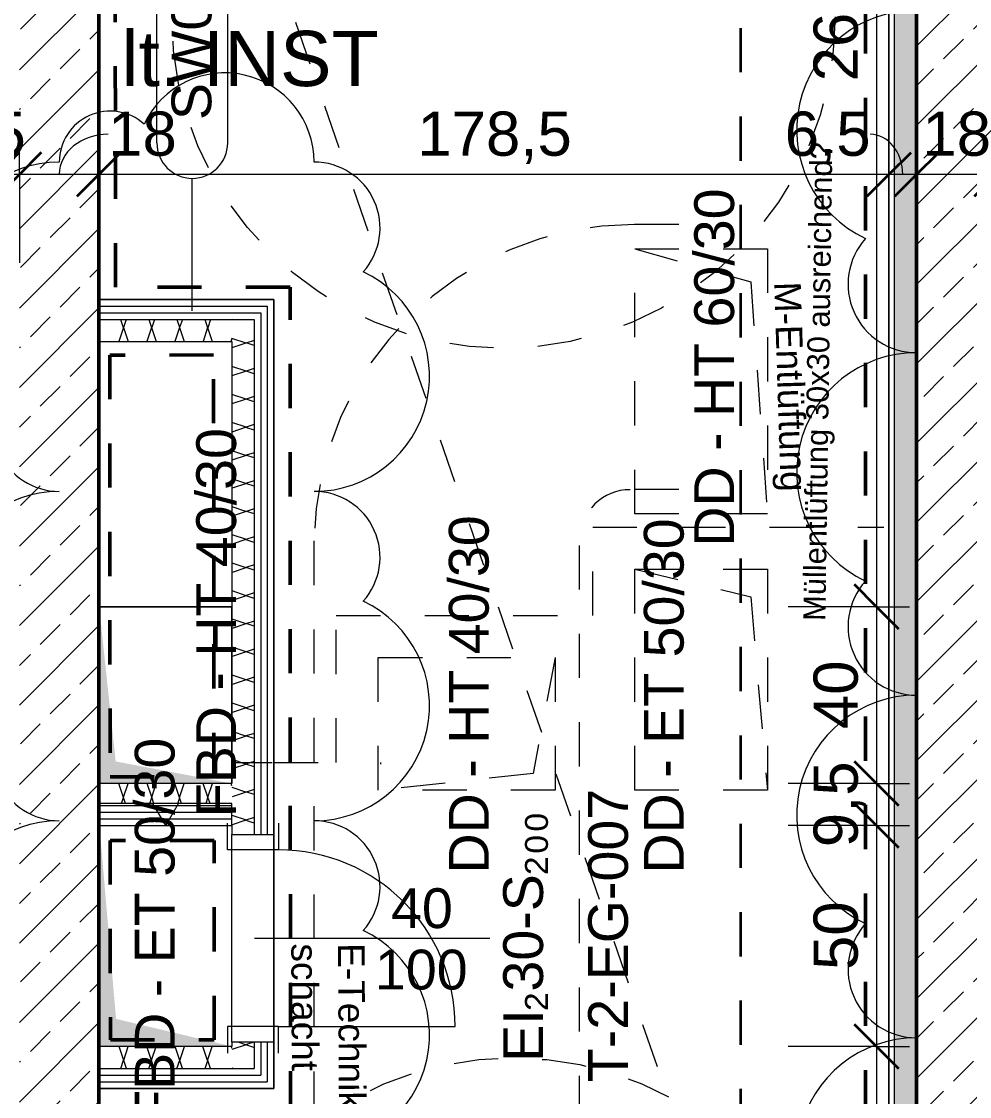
# Model space of a CAD drawing. Header units: metres. Extents: x -67.4 to -19.1, y 43.9 to 93.
# Drawn here: x -48.603 to -46.459, y 56.653 to 59.085 of the extents above; entities that cross this region are included whole.
import ezdxf

# ---------------------------------------------------------------- set-up
doc = ezdxf.new("R2010")
doc.units = ezdxf.units.M
for name, pattern in [('Strich Punkt Mittel', [0.015875, 0.00635, -0.004763, 0, -0.004763]), ('Verdeckt', [0.003, 0.002, -0.001]), ('Verdeckt Oben', [0.00225, 0.0015, -0.00075])]:
    doc.linetypes.add(name, pattern=pattern)
for name, color, linetype, lineweight in [('A-DETL-GENF_', 92, 'Continuous', 13), ('A-DETL-HDLN', 90, 'Verdeckt', 5), ('A-DETL-MBND', 5, 'Continuous', 5), ('A_2D', 7, 'Continuous', 13), ('A_Bemassung-50_', 4, 'Continuous', 9), ('A_Bemassung_', 4, 'Continuous', 9), ('A_Beschriftung_', 7, 'Continuous', 9), ('A_Brandabschnitte', 30, 'Verdeckt', 50), ('A_Decken', 8, 'Continuous', 13), ('A_Durchbruch_', 7, 'Continuous', 5), ('A_Durchbruch_Projektion', 8, 'Verdeckt', 5), ('A_Raeume_', 7, 'Continuous', 5), ('A_Raster_', 1, 'Continuous', 9), ('A_Tueren', 31, 'Continuous', 13), ('A_Waende', 7, 'Continuous', 13), ('G-ANNO-REVC-IDEN_', 71, 'Continuous', 9), ('G-ANNO-REVC_', 71, 'Continuous', 9), ('Text', 130, 'Continuous', 9)]:
    doc.layers.add(name, color=color, linetype=linetype, lineweight=lineweight)
doc.styles.add('Arial_10', font='arial.ttf', dxfattribs={"height": 0.05})
doc.styles.add('Arial_2', font='arial.ttf', dxfattribs={"height": 0.09})
doc.styles.add('Arial_3', font='arial.ttf', dxfattribs={"height": 0.125})
doc.styles.add('Arial_5', font='arial.ttf', dxfattribs={"height": 0.1})
doc.styles.add('Arial_6', font='arial.ttf', dxfattribs={"height": 0.06})
doc.styles.add('Segoe UI Symbol', font='seguisym.ttf', dxfattribs={"height": 0.09})
doc.dimstyles.new('WGA-Bemaßung', dxfattribs={"dimscale": 0.3048, "dimtxt": 0.102026, "dimasz": 0.328084, "dimexe": 0.246063, "dimexo": 0.0625, "dimgap": 0.04101, "dimtad": 1, "dimdec": 1, "dimlfac": 100, "dimrnd": 0.5, "dimdsep": 46, "dimtxsty": 'Arial_5', "dimblk1": 'OBLIQUE', "dimblk2": 'OBLIQUE', "dimsah": 1, "dimcen": 0.09, "dimdle": 0.246063, "dimazin": 2, "dimtfac": 1, "dimtdec": 4, "dimtix": 1, "dimtmove": 0, "dimatfit": 3, "dimfxl": 0.656168, "dimfxlon": 1, "dimtvp": 1, "dimtolj": 1, "dimtzin": 0, "dimarcsym": 2})
doc.dimstyles.new('WGA-Bemaßung_1', dxfattribs={"dimscale": 0.3048, "dimtxt": 0.102026, "dimasz": 0.328084, "dimexe": 0.246063, "dimexo": 0.0625, "dimgap": 0.04101, "dimtad": 1, "dimdec": 1, "dimlfac": 100, "dimrnd": 0.5, "dimdsep": 46, "dimtxsty": 'Arial_5', "dimblk1": 'OBLIQUE', "dimblk2": 'OBLIQUE', "dimsah": 1, "dimcen": 0.09, "dimdle": 0.246063, "dimazin": 2, "dimtfac": 1, "dimtdec": 4, "dimtix": 1, "dimtmove": 1, "dimatfit": 3, "dimfxl": 0.656168, "dimfxlon": 1, "dimtvp": 1, "dimtolj": 1, "dimtzin": 0, "dimarcsym": 2})
doc.dimstyles.new('WGA-Bemaßung_2', dxfattribs={"dimscale": 0.3048, "dimtxt": 0.102026, "dimasz": 0.328084, "dimexe": 0.246063, "dimexo": 0.0625, "dimgap": 0.04101, "dimtad": 1, "dimdec": 1, "dimlfac": 100, "dimrnd": 0.5, "dimdsep": 46, "dimtxsty": 'Arial_5', "dimblk1": 'OBLIQUE', "dimblk2": 'OBLIQUE', "dimsah": 1, "dimcen": 0.09, "dimdle": 0.246063, "dimazin": 2, "dimtfac": 1, "dimtdec": 4, "dimtix": 1, "dimtmove": 2, "dimatfit": 3, "dimfxl": 0.656168, "dimfxlon": 1, "dimtvp": 1, "dimtolj": 1, "dimtzin": 0, "dimarcsym": 2})
doc.dimstyles.new('WGA-Bemaßung_4', dxfattribs={"dimscale": 0.3048, "dimtxt": 0.102026, "dimasz": 0.328084, "dimexe": 0.246063, "dimexo": 0.0625, "dimgap": 0.04101, "dimtad": 1, "dimdec": 1, "dimlfac": 100, "dimrnd": 0.5, "dimdsep": 46, "dimtxsty": 'Arial_5', "dimblk1": 'OBLIQUE', "dimblk2": 'OBLIQUE', "dimsah": 1, "dimcen": 0.09, "dimdle": 0.246063, "dimazin": 2, "dimtfac": 1, "dimtdec": 4, "dimtix": 1, "dimtmove": 0, "dimatfit": 3, "dimfxl": 0.656168, "dimfxlon": 1, "dimtvp": 1, "dimtolj": 1, "dimtzin": 0, "dimarcsym": 2})
pattern_1 = [(45, (0, 0), (-0.08980256, 0.08980256), []), (45, (0.0898, 0), (-0.08980256, 0.08980256), [0.0635, -0.03175])]

# ---------------------------------------------------------------- blocks, each defined once
blk = doc.blocks.new('Symbol_Schatten - Bodendurchbruch_Schatten-6021197-263_PP_00EG_BT2')
at = {"layer": 'A-DETL-GENF_'}
blk.add_hatch(color=256, dxfattribs=at).paths.add_polyline_path([(-0.25, -0.1496), (-0.2499, -0.1496), (-0.1875, 0.1125), (0.25, 0.15), (-0.25, 0.15), (-0.25, -0.1496)])
at = {"layer": 'A_2D'}
blk.add_line((-0.25, 0.15), (0.25, 0.15), dxfattribs=at)
at = {"layer": 'A_Durchbruch_'}
blk.add_line((0.25, 0.15), (-0.25, 0.15), dxfattribs=at)
blk = doc.blocks.new('Symbol_Schatten - Bodendurchbruch_Schatten-8412353-263_PP_00EG_BT2')
at = {"layer": 'A-DETL-MBND'}
for p, q in [((0.2, -0.15), (0.2, 0.15)), ((0.2, 0.15), (0.2, -0.15)), ((-0.2, -0.15), (0.2, -0.15)), ((0.2, -0.15), (-0.2, -0.15))]:
    blk.add_line(p, q, dxfattribs=at)
blk = doc.blocks.new('Symbol_Schatten - Bodendurchbruch_Schatten-V40-263_PP_00EG_BT2')
at = {"layer": 'A-DETL-GENF_'}
blk.add_hatch(color=256, dxfattribs=at).paths.add_polyline_path([(-0.2, -0.15), (-0.15, 0.1125), (0.2, 0.15), (-0.2, 0.1497), (-0.2, 0.051)])
at = {"layer": 'A_2D'}
for p, q in [((-0.2, 0.15), (0.2, 0.15)), ((0.2, 0.15), (0.2, -0.15)), ((0.2, -0.15), (-0.2, -0.15))]:
    blk.add_line(p, q, dxfattribs=at)
at = {"layer": 'A_Durchbruch_'}
for p, q in [((0.2, 0.15), (-0.2, 0.15)), ((0.2, -0.15), (0.2, 0.15)), ((-0.2, -0.15), (0.2, -0.15))]:
    blk.add_line(p, q, dxfattribs=at)
blk = doc.blocks.new('UZ_D1 - SL_0400x1000_Schachttür-8452244-263_PP_00EG_BT2')
at = {"layer": 'A_Tueren', "lineweight": 5}
for p, q in [((0.2, 0.0575), (0.2, 0.4575)), ((-0.26, 0.0575), (-0.2, 0.0575)), ((-0.2, 0.0575), (-0.2, -0.0575)), ((0.2, 0.0575), (0.2, -0.0575)), ((0.26, 0.0575), (0.2, 0.0575)), ((-0.2, -0.0575), (-0.26, -0.0575)), ((0.2, -0.0575), (0.26, -0.0575))]:
    blk.add_line(p, q, dxfattribs=at)
blk.add_arc((0.2, 0.0575), 0.4, 90, 180, dxfattribs=at)
blk = doc.blocks.new('Symbol_Schatten_Verdeckt_unten - Bodendurchbruch_Schatten_Verdeckt_unten-11173600-263_PP_00EG_BT2')
at = {"layer": 'A_Durchbruch_Projektion'}
for p, q in [((-0.3, -0.15), (-0.3, 0.15)), ((-0.3, 0.15), (0.3, 0.15)), ((-0.225, 0.1125), (0.3, 0.15)), ((0.3, 0.15), (0.3, -0.15)), ((-0.3, -0.15), (-0.225, 0.1125)), ((0.3, -0.15), (-0.3, -0.15))]:
    blk.add_line(p, q, dxfattribs=at)
blk = doc.blocks.new('Symbol_Schatten_Verdeckt_unten - Bodendurchbruch_Schatten_Verdeckt_unten-6021199-263_PP_00EG_BT2')
at = {"layer": 'A_Durchbruch_Projektion'}
for p, q in [((-0.25, -0.15), (-0.25, 0.15)), ((-0.25, 0.15), (0.25, 0.15)), ((-0.1875, 0.1125), (0.25, 0.15)), ((0.25, 0.15), (0.25, -0.15)), ((-0.25, -0.15), (-0.1875, 0.1125)), ((0.25, -0.15), (-0.25, -0.15))]:
    blk.add_line(p, q, dxfattribs=at)
blk = doc.blocks.new('Symbol_Schatten_Verdeckt_unten - Bodendurchbruch_Schatten_Verdeckt_unten-8412355-263_PP_00EG_BT2')
at = {"layer": 'A_Durchbruch_Projektion'}
for p, q in [((-0.2, -0.15), (-0.2, 0.15)), ((-0.2, 0.15), (0.2, 0.15)), ((-0.15, 0.1125), (0.2, 0.15)), ((0.2, 0.15), (0.2, -0.15)), ((-0.2, -0.15), (-0.15, 0.1125)), ((0.2, -0.15), (-0.2, -0.15))]:
    blk.add_line(p, q, dxfattribs=at)
blk = doc.blocks.new('DIMBLOCK205-263_PP_00EG_BT2')
at = {"layer": 'A_Bemassung-50_', "transparency": 16777216}
for p, q in [((-46.3987, 58.7391), (-46.3987, 58.9391)), ((-46.5787, 58.7391), (-46.5787, 58.8141)), ((-46.3987, 58.7391), (-46.5787, 58.7391)), ((-46.5787, 58.7391), (-46.5787, 58.5391)), ((-46.3987, 58.7391), (-46.3987, 58.6641))]:
    blk.add_line(p, q, dxfattribs=at)
at = {"layer": 'A_Bemassung-50_', "lineweight": 35, "transparency": 16777216}
for p, q in [((-46.5787, 58.7391), (-46.5287, 58.7891)), ((-46.3987, 58.7391), (-46.3487, 58.7891)), ((-46.5787, 58.7391), (-46.6287, 58.6891)), ((-46.3987, 58.7391), (-46.4487, 58.6891))]:
    blk.add_line(p, q, dxfattribs=at)
at = {"layer": 'A_Bemassung-50_', "color": 0, "transparency": 16777216, "insert": (-46.5656, 58.8814), "char_height": 0.1, "width": 0.184588, "attachment_point": 1, "rotation": 359.9983, "line_spacing_factor": 0.941778, "style": 'Arial_5'}
blk.add_mtext('18', dxfattribs=at)
blk = doc.blocks.new('_Oblique')
at = {"color": 0, "linetype": 'ByBlock', "lineweight": -2}
blk.add_line((-0.5, -0.5), (0.5, 0.5), dxfattribs=at)
blk = doc.blocks.new('DIMBLOCK206-263_PP_00EG_BT2')
at = {"layer": 'A_Bemassung-50_', "transparency": 16777216}
for p, q in [((-46.6412, 58.7391), (-46.6412, 58.8141)), ((-46.5787, 58.7391), (-46.5787, 58.8141)), ((-46.5787, 58.7391), (-46.6412, 58.7391)), ((-46.6412, 58.7391), (-46.6412, 58.5391)), ((-46.5787, 58.7391), (-46.5787, 58.5391))]:
    blk.add_line(p, q, dxfattribs=at)
at = {"layer": 'A_Bemassung-50_', "lineweight": 35, "transparency": 16777216}
for p, q in [((-46.6412, 58.7391), (-46.5912, 58.7891)), ((-46.5787, 58.7391), (-46.5287, 58.7891)), ((-46.6412, 58.7391), (-46.6912, 58.6891)), ((-46.5787, 58.7391), (-46.6287, 58.6891))]:
    blk.add_line(p, q, dxfattribs=at)
at = {"layer": 'A_Bemassung-50_', "transparency": 16777216}
blk.add_ellipse((-46.6837, 58.7391), major_axis=(0, 0.091), ratio=0.810959, start_param=4.712389, end_param=6.283185, dxfattribs=at)
at = {"layer": 'A_Bemassung-50_', "color": 0, "transparency": 16777216, "insert": (-46.8768, 58.8814), "char_height": 0.1, "width": 0.231677, "attachment_point": 1, "rotation": 359.9983, "line_spacing_factor": 0.941778, "style": 'Arial_5'}
blk.add_mtext('6,5', dxfattribs=at)
blk = doc.blocks.new('DIMBLOCK207-263_PP_00EG_BT2')
at = {"layer": 'A_Bemassung-50_', "transparency": 16777216}
for p, q in [((-48.4279, 58.7392), (-48.4279, 58.8142)), ((-46.6412, 58.7391), (-46.6412, 58.8141)), ((-46.6412, 58.7391), (-48.4279, 58.7392)), ((-48.4279, 58.7392), (-48.4279, 58.5392)), ((-46.6412, 58.7391), (-46.6412, 58.5391))]:
    blk.add_line(p, q, dxfattribs=at)
at = {"layer": 'A_Bemassung-50_', "lineweight": 35, "transparency": 16777216}
for p, q in [((-48.4279, 58.7392), (-48.3779, 58.7892)), ((-46.6412, 58.7391), (-46.5912, 58.7891)), ((-48.4279, 58.7392), (-48.4779, 58.6892)), ((-46.6412, 58.7391), (-46.6912, 58.6891))]:
    blk.add_line(p, q, dxfattribs=at)
at = {"layer": 'A_Bemassung-50_', "color": 0, "transparency": 16777216, "insert": (-47.708, 58.8815), "char_height": 0.1, "width": 0.416266, "attachment_point": 1, "rotation": 359.9983, "line_spacing_factor": 0.941778, "style": 'Arial_5'}
blk.add_mtext('178,5', dxfattribs=at)
blk = doc.blocks.new('DIMBLOCK208-263_PP_00EG_BT2')
at = {"layer": 'A_Bemassung-50_', "transparency": 16777216}
for p, q in [((-48.6079, 58.7392), (-48.6079, 58.8142)), ((-48.4279, 58.7392), (-48.4279, 58.8142)), ((-48.4279, 58.7392), (-48.6079, 58.7392)), ((-48.6079, 58.7392), (-48.6079, 58.5392)), ((-48.4279, 58.7392), (-48.4279, 58.5392))]:
    blk.add_line(p, q, dxfattribs=at)
at = {"layer": 'A_Bemassung-50_', "lineweight": 35, "transparency": 16777216}
for p, q in [((-48.6079, 58.7392), (-48.5579, 58.7892)), ((-48.4279, 58.7392), (-48.3779, 58.7892)), ((-48.6079, 58.7392), (-48.6579, 58.6892)), ((-48.4279, 58.7392), (-48.4779, 58.6892))]:
    blk.add_line(p, q, dxfattribs=at)
at = {"layer": 'A_Bemassung-50_', "transparency": 16777216}
blk.add_ellipse((-48.4072, 58.7392), major_axis=(-0.1107, 0), ratio=0.82211, start_param=4.712389, end_param=6.283185, dxfattribs=at)
at = {"layer": 'A_Bemassung-50_', "color": 0, "transparency": 16777216, "insert": (-48.4072, 58.8815), "char_height": 0.1, "width": 0.184588, "attachment_point": 1, "rotation": 359.9983, "line_spacing_factor": 0.941778, "style": 'Arial_5'}
blk.add_mtext('18', dxfattribs=at)
blk = doc.blocks.new('DIMBLOCK209-263_PP_00EG_BT2')
at = {"layer": 'A_Bemassung-50_', "transparency": 16777216}
for p, q in [((-48.6575, 58.7392), (-48.6575, 58.8142)), ((-48.6079, 58.7392), (-48.6079, 58.8142)), ((-48.6079, 58.7392), (-48.6575, 58.7392)), ((-48.6575, 58.7392), (-48.6575, 58.5392)), ((-48.6079, 58.7392), (-48.6079, 58.5392))]:
    blk.add_line(p, q, dxfattribs=at)
at = {"layer": 'A_Bemassung-50_', "lineweight": 35, "transparency": 16777216}
for p, q in [((-48.6575, 58.7392), (-48.6075, 58.7892)), ((-48.6079, 58.7392), (-48.5579, 58.7892)), ((-48.6575, 58.7392), (-48.7075, 58.6892)), ((-48.6079, 58.7392), (-48.6579, 58.6892))]:
    blk.add_line(p, q, dxfattribs=at)
at = {"layer": 'A_Bemassung-50_', "color": 0, "transparency": 16777216, "insert": (-48.6711, 58.8815), "char_height": 0.1, "width": 0.092294, "attachment_point": 1, "rotation": 359.9983, "line_spacing_factor": 0.941778, "style": 'Arial_5'}
blk.add_mtext('5', dxfattribs=at)
blk = doc.blocks.new('BS_Tuer_PP - rechts-10002445-263_PP_00EG_BT2')
at = {"layer": 'A_Beschriftung_'}
blk.add_line((0, 0.000124), (0, -0.010513), dxfattribs=at)
blk = doc.blocks.new('BS_Wand_Lollipop - rechts_oben-2026913-263_PP_00EG_BT2')
at = {"layer": 'A_Beschriftung_'}
for p, q in [((0.0046, 0.0016), (0.0134, 0.0016)), ((-0.003, 0), (0.003, 0)), ((0.0046, -0.0016), (0.0134, -0.0016))]:
    blk.add_line(p, q, dxfattribs=at)
for centre, start, end in [((0.0046, 0), 90, 270), ((0.0134, 0), 270, 90)]:
    blk.add_arc(centre, 0.0016, start, end, dxfattribs=at)
blk = doc.blocks.new('DIMBLOCK467-263_PP_00EG_BT2')
at = {"layer": 'A_Bemassung-50_', "lineweight": 35, "transparency": 16777216}
for p, q in [((-46.6693, 60.3687), (-46.7193, 60.4187)), ((-46.6693, 60.3687), (-46.6193, 60.3187)), ((-46.6694, 57.7611), (-46.7194, 57.8111)), ((-46.6694, 57.7611), (-46.6194, 57.7111))]:
    blk.add_line(p, q, dxfattribs=at)
at = {"layer": 'A_Bemassung-50_', "transparency": 16777216}
for p, q in [((-46.6693, 60.3687), (-46.7443, 60.3687)), ((-46.6693, 60.3687), (-46.6694, 57.7611)), ((-46.6693, 60.3687), (-46.4693, 60.3687)), ((-46.6694, 57.7611), (-46.8694, 57.7611)), ((-46.6694, 57.7611), (-46.5944, 57.7611))]:
    blk.add_line(p, q, dxfattribs=at)
at = {"layer": 'A_Bemassung-50_', "color": 0, "transparency": 16777216, "insert": (-46.8117, 58.9496), "char_height": 0.1, "width": 0.276883, "attachment_point": 1, "rotation": 90, "line_spacing_factor": 0.941778, "style": 'Arial_5'}
blk.add_mtext('261', dxfattribs=at)
blk = doc.blocks.new('DIMBLOCK468-263_PP_00EG_BT2')
at = {"layer": 'A_Bemassung-50_', "lineweight": 35, "transparency": 16777216}
for p, q in [((-46.6694, 57.7611), (-46.7194, 57.8111)), ((-46.6694, 57.7611), (-46.6194, 57.7111)), ((-46.6694, 57.3611), (-46.7194, 57.4111)), ((-46.6694, 57.3611), (-46.6194, 57.3111))]:
    blk.add_line(p, q, dxfattribs=at)
at = {"layer": 'A_Bemassung-50_', "transparency": 16777216}
for p, q in [((-46.6694, 57.7611), (-46.8694, 57.7611)), ((-46.6694, 57.7611), (-46.6694, 57.3611)), ((-46.6694, 57.7611), (-46.5944, 57.7611)), ((-46.6694, 57.3611), (-46.8694, 57.3611)), ((-46.6694, 57.3611), (-46.5944, 57.3611))]:
    blk.add_line(p, q, dxfattribs=at)
at = {"layer": 'A_Bemassung-50_', "color": 0, "transparency": 16777216, "insert": (-46.8117, 57.4842), "char_height": 0.1, "width": 0.184588, "attachment_point": 1, "rotation": 90, "line_spacing_factor": 0.941778, "style": 'Arial_5'}
blk.add_mtext('40', dxfattribs=at)
blk = doc.blocks.new('DIMBLOCK469-263_PP_00EG_BT2')
at = {"layer": 'A_Bemassung-50_', "lineweight": 35, "transparency": 16777216}
for p, q in [((-46.6694, 57.3611), (-46.7194, 57.4111)), ((-46.6694, 57.3611), (-46.6194, 57.3111)), ((-46.6694, 57.2661), (-46.7194, 57.3161)), ((-46.6694, 57.2661), (-46.6194, 57.2161))]:
    blk.add_line(p, q, dxfattribs=at)
at = {"layer": 'A_Bemassung-50_', "transparency": 16777216}
for p, q in [((-46.6694, 57.3611), (-46.8694, 57.3611)), ((-46.6694, 57.3611), (-46.6694, 57.2661)), ((-46.6694, 57.3611), (-46.5944, 57.3611)), ((-46.6694, 57.2661), (-46.8694, 57.2661)), ((-46.6694, 57.2661), (-46.5944, 57.2661))]:
    blk.add_line(p, q, dxfattribs=at)
at = {"layer": 'A_Bemassung-50_', "color": 0, "transparency": 16777216, "insert": (-46.8117, 57.2171), "char_height": 0.1, "width": 0.231677, "attachment_point": 1, "rotation": 90, "line_spacing_factor": 0.941778, "style": 'Arial_5'}
blk.add_mtext('9,5', dxfattribs=at)
blk = doc.blocks.new('DIMBLOCK470-263_PP_00EG_BT2')
at = {"layer": 'A_Bemassung-50_', "lineweight": 35, "transparency": 16777216}
for p, q in [((-46.6694, 57.2661), (-46.7194, 57.3161)), ((-46.6694, 57.2661), (-46.6194, 57.2161)), ((-46.6694, 56.7661), (-46.7194, 56.8161)), ((-46.6694, 56.7661), (-46.6194, 56.7161))]:
    blk.add_line(p, q, dxfattribs=at)
at = {"layer": 'A_Bemassung-50_', "transparency": 16777216}
for p, q in [((-46.6694, 57.2661), (-46.8694, 57.2661)), ((-46.6694, 57.2661), (-46.6694, 56.7661)), ((-46.6694, 57.2661), (-46.5944, 57.2661)), ((-46.6694, 56.7661), (-46.8694, 56.7661)), ((-46.6694, 56.7661), (-46.5944, 56.7661))]:
    blk.add_line(p, q, dxfattribs=at)
at = {"layer": 'A_Bemassung-50_', "color": 0, "transparency": 16777216, "insert": (-46.8117, 56.9392), "char_height": 0.1, "width": 0.184588, "attachment_point": 1, "rotation": 90, "line_spacing_factor": 0.941778, "style": 'Arial_5'}
blk.add_mtext('50', dxfattribs=at)
blk = doc.blocks.new('DIMBLOCK471-263_PP_00EG_BT2')
at = {"layer": 'A_Bemassung-50_', "lineweight": 35, "transparency": 16777216}
for p, q in [((-46.6694, 56.7661), (-46.7194, 56.8161)), ((-46.6694, 56.7661), (-46.6194, 56.7161)), ((-46.6694, 55.2086), (-46.7194, 55.2586)), ((-46.6694, 55.2086), (-46.6194, 55.1586))]:
    blk.add_line(p, q, dxfattribs=at)
at = {"layer": 'A_Bemassung-50_', "transparency": 16777216}
for p, q in [((-46.6694, 56.7661), (-46.8694, 56.7661)), ((-46.6694, 56.7661), (-46.6694, 55.2086)), ((-46.6694, 56.7661), (-46.5944, 56.7661)), ((-46.6694, 55.2086), (-46.7444, 55.2086)), ((-46.6694, 55.2086), (-46.4694, 55.2086))]:
    blk.add_line(p, q, dxfattribs=at)
at = {"layer": 'A_Bemassung-50_', "color": 0, "transparency": 16777216, "insert": (-46.8118, 55.7642), "char_height": 0.1, "width": 0.276883, "attachment_point": 1, "rotation": 90, "line_spacing_factor": 0.941778, "style": 'Arial_5'}
blk.add_mtext('156', dxfattribs=at)
blk = doc.blocks.new('Family - ___-11880915-263_PP_00EG_BT2')
at = {"layer": 'G-ANNO-REVC_'}
for centre, radius, start, end in [((-22.0509, 72.8707), 0.1153, 25.5497, 157.36), ((-21.8114, 72.7708), 0.2018, 337.36, 132.1512), ((-22.2577, 72.6744), 0.2608, 67.36, 222.1512), ((-21.6825, 72.5556), 0.149, 295.5497, 67.36), ((-22.3868, 72.365), 0.149, 115.5497, 247.36), ((-21.8115, 72.2461), 0.2608, 247.36, 42.1512), ((-22.5446, 71.9868), 0.2608, 67.36, 222.1512), ((-21.9693, 71.8679), 0.149, 295.5497, 67.36), ((-22.6736, 71.6773), 0.149, 115.5497, 247.36), ((-22.0983, 71.5584), 0.2608, 247.36, 42.1512), ((-22.8314, 71.2991), 0.2608, 67.36, 222.1512), ((-22.2561, 71.1802), 0.149, 295.5497, 67.36), ((-22.9605, 70.9896), 0.149, 115.5497, 247.36), ((-22.3852, 70.8708), 0.2608, 247.36, 42.1512)]:
    blk.add_arc(centre, radius, start, end, dxfattribs=at)
blk = doc.blocks.new('Family - ___-11902899-263_PP_00EG_BT2')
at = {"layer": 'G-ANNO-REVC_'}
for centre, radius, start, end in [((-20.3396, 72.2356), 0.2712, 67.36, 222.1512), ((-20.4739, 71.9137), 0.155, 115.5497, 247.36), ((-20.638, 71.5203), 0.2713, 67.36, 222.1512), ((-20.7722, 71.1985), 0.155, 115.5497, 247.36), ((-20.9363, 70.8051), 0.2713, 67.36, 222.1512), ((-21.0705, 70.4832), 0.155, 115.5497, 247.36), ((-21.2346, 70.0898), 0.2713, 67.36, 222.1512)]:
    blk.add_arc(centre, radius, start, end, dxfattribs=at)

msp = doc.modelspace()

# ---------------------------------------------------------------- hatches: boundary and pattern name
at = {"layer": 'A_Waende', "lineweight": 5}
h = msp.add_hatch(dxfattribs=at)
h.set_pattern_fill('FP_3', color=250, style=0, pattern_type=2)
h.set_pattern_definition(pattern_1)
h.paths.add_polyline_path([(-48.428, 55.2087), (-48.4279, 60.3688), (-48.6078, 60.3688), (-48.608, 55.2087), (-48.5973, 55.2087)])
h = msp.add_hatch(dxfattribs=at)
h.set_pattern_fill('FP_10', color=250, angle=-112.36, style=0, pattern_type=2)
h.set_pattern_definition([(314.998, (-46.64166, 57.78867), (0.2539954, -0.1270123), [0.02245, -0.15715]), (314.998, (-46.530515, 57.74079), (0.2539954, -0.1270123), [0.02245, -0.15715]), (314.998, (-46.64098, 57.72459), (0.2539954, -0.1270123), [0.02245, -0.15715]), (314.998, (-46.53038, 57.67802), (0.2539954, -0.1270123), [0.02245, -0.15715]), (341.563, (-46.62528, 57.77328), (0.5079932, -0.1270184), [0.0502, -0.35141]), (341.563, (-46.577897, 57.757033), (0.5079932, -0.1270184), [0.0502, -0.35141]), (341.563, (-46.62553, 57.709586), (0.5079932, -0.1270184), [0.0502, -0.35141]), (341.563, (-46.578146, 57.69334), (0.5079932, -0.1270184), [0.0502, -0.35141]), (44.998, (-46.5302, 57.7731), (-0.2540043, -0.1269946), [0.02245, -0.15715]), (44.998, (-46.64098, 57.72459), (-0.2540043, -0.1269946), [0.02245, -0.15715]), (44.998, (-46.53045, 57.7094), (-0.2540043, -0.1269946), [0.02245, -0.15715]), (44.998, (-46.64085, 57.66182), (-0.2540043, -0.1269946), [0.02245, -0.15715]), (18.433, (-46.577897, 57.757033), (-0.5080021, -0.12698295), [0.0502, -0.35141]), (18.433, (-46.625594, 57.74097), (-0.5080021, -0.12698295), [0.0502, -0.35141]), (18.433, (-46.578146, 57.69334), (-0.5080021, -0.12698295), [0.0502, -0.35141]), (18.433, (-46.625843, 57.677276), (-0.5080021, -0.12698295), [0.0502, -0.35141])])
h.paths.add_polyline_path([(-46.5788, 55.2086), (-46.5788, 60.3687), (-46.6286, 60.3687), (-46.6288, 55.2086)])
h = msp.add_hatch(dxfattribs=at)
h.set_pattern_fill('FP_3', color=250, style=0, pattern_type=2)
h.set_pattern_definition(pattern_1)
h.paths.add_polyline_path([(-46.3988, 55.0286), (-46.3987, 60.3687), (-46.5786, 60.3687), (-46.5788, 55.0286)])
h = msp.add_hatch(dxfattribs=at)
h.set_pattern_fill('FP_72', color=250, angle=-112.36, style=0, pattern_type=2)
h.set_pattern_definition([(225, (-48.2777, 58.45625), (-0.127012, -0.253995), [0.02245, -0.15715]), (225, (-48.32558, 58.34511), (-0.127012, -0.253995), [0.02245, -0.15715]), (225, (-48.341395, 58.4565), (-0.127012, -0.253995), [0.02245, -0.15715]), (224.998, (-48.38835, 58.34498), (-0.127012, -0.253995), [0.02245, -0.15715]), (251.563, (-48.29309, 58.439876), (-0.127018, -0.507993), [0.0502, -0.35141]), (251.563, (-48.309335, 58.392494), (-0.127018, -0.507993), [0.0502, -0.35141]), (251.563, (-48.356782, 58.440126), (-0.1270184, -0.507993), [0.0502, -0.35141]), (251.563, (-48.37303, 58.392744), (-0.1270184, -0.507993), [0.0502, -0.35141]), (315, (-48.29327, 58.3448), (-0.126995, 0.254004), [0.02245, -0.15715]), (315, (-48.341395, 58.4565), (-0.126995, 0.254004), [0.02245, -0.15715]), (315, (-48.35697, 58.34505), (-0.126995, 0.254004), [0.02245, -0.15715]), (314.998, (-48.40416, 58.45637), (-0.126995, 0.254004), [0.02245, -0.15715]), (288.433, (-48.309335, 58.392494), (-0.126983, 0.508002), [0.0502, -0.35141]), (288.433, (-48.325398, 58.44019), (-0.126983, 0.508002), [0.0502, -0.35141]), (288.433, (-48.37303, 58.392744), (-0.126983, 0.508002), [0.0502, -0.35141]), (288.433, (-48.38909, 58.44044), (-0.126983, 0.508002), [0.0502, -0.35141])])
h.paths.add_polyline_path([(-48.1272, 58.3612), (-48.1272, 58.4112), (-48.4279, 58.4112), (-48.4279, 58.3612), (-48.1272, 58.3612)])
h = msp.add_hatch(dxfattribs=at)
h.set_pattern_fill('FP_69', color=250, angle=247.64, style=0, pattern_type=2)
h.set_pattern_definition([(134.998, (-48.0318, 57.56359), (-0.253995, 0.127012), [0.02245, -0.15715]), (134.998, (-48.142945, 57.61147), (-0.253995, 0.127012), [0.02245, -0.15715]), (134.998, (-48.03248, 57.627665), (-0.253995, 0.127012), [0.02245, -0.15715]), (134.998, (-48.14308, 57.67424), (-0.253995, 0.127012), [0.02245, -0.15715]), (161.563, (-48.0478, 57.579903), (-0.5079932, 0.1270184), [0.0502, -0.35141]), (161.563, (-48.095563, 57.595225), (-0.5079932, 0.1270184), [0.0502, -0.35141]), (161.563, (-48.04793, 57.642672), (-0.5079932, 0.1270184), [0.0502, -0.35141]), (161.563, (-48.095313, 57.65892), (-0.5079932, 0.1270184), [0.0502, -0.35141]), (224.998, (-48.14326, 57.57916), (0.254004, 0.126995), [0.02245, -0.15715]), (224.998, (-48.03248, 57.627665), (0.254004, 0.126995), [0.02245, -0.15715]), (224.998, (-48.14301, 57.64286), (0.254004, 0.126995), [0.02245, -0.15715]), (224.998, (-48.03261, 57.690435), (0.254004, 0.1269946), [0.02245, -0.15715]), (198.433, (-48.095563, 57.595225), (0.508002, 0.126983), [0.0502, -0.35141]), (198.433, (-48.047866, 57.611288), (0.508002, 0.126983), [0.0502, -0.35141]), (198.433, (-48.095313, 57.65892), (0.5080021, 0.126983), [0.0502, -0.35141]), (198.433, (-48.047617, 57.67498), (0.5080021, 0.126983), [0.0502, -0.35141])])
h.paths.add_polyline_path([(-48.0772, 56.7162), (-48.0776, 56.7762), (-48.1272, 56.7762), (-48.1268, 56.7162)])
h.paths.add_polyline_path([(-48.0772, 57.2462), (-48.0772, 58.4112), (-48.1272, 58.4112), (-48.1267, 57.2462), (-48.1055, 57.2462)])
h.paths.add_polyline_path([(-48.0772, 57.2462), (-48.0772, 57.2462), (-48.0859, 57.2662)])
h = msp.add_hatch(dxfattribs=at)
h.set_pattern_fill('FP_150', color=250, angle=-112.36, style=0, pattern_type=2)
h.set_pattern_definition([(45, (-48.27723, 57.26663), (0.127012, 0.253995), [0.02245, -0.15715]), (45, (-48.22973, 57.376845), (0.127012, 0.253995), [0.02245, -0.15715]), (45, (-48.21353, 57.26638), (0.127012, 0.253995), [0.02245, -0.15715]), (44.998, (-48.16565, 57.37752), (0.127012, 0.253995), [0.02245, -0.15715]), (71.563, (-48.261297, 57.2817), (0.127018, 0.507993), [0.0502, -0.35141]), (71.563, (-48.245975, 57.329463), (0.127018, 0.507993), [0.0502, -0.35141]), (71.563, (-48.197602, 57.28145), (0.1270184, 0.507993), [0.0502, -0.35141]), (71.563, (-48.1819, 57.33014), (0.1270184, 0.507993), [0.0502, -0.35141]), (135, (-48.26111, 57.37678), (0.126995, -0.254004), [0.02245, -0.15715]), (135, (-48.21353, 57.26638), (0.126995, -0.254004), [0.02245, -0.15715]), (135, (-48.19796, 57.377835), (0.126995, -0.254004), [0.02245, -0.15715]), (134.998, (-48.14984, 57.26613), (0.126995, -0.254004), [0.02245, -0.15715]), (108.433, (-48.245975, 57.329463), (0.126983, -0.508002), [0.0502, -0.35141]), (108.433, (-48.22991, 57.281766), (0.126983, -0.508002), [0.0502, -0.35141]), (108.433, (-48.1819, 57.33014), (0.126983, -0.508002), [0.0502, -0.35141]), (108.433, (-48.165837, 57.28244), (0.126983, -0.508002), [0.0502, -0.35141])])
h.paths.add_polyline_path([(-48.1272, 57.3162), (-48.1276, 57.3612), (-48.4272, 57.3612), (-48.4268, 57.3162), (-48.1272, 57.3162)])
h = msp.add_hatch(dxfattribs=at)
h.set_pattern_fill('FP_71', color=250, angle=-157.36, style=0, pattern_type=2)
h.set_pattern_definition([(360, (-48.27713, 57.26604), (7e-06, 0.20637), []), (60, (-48.27713, 57.26604), (-0.17873, 0.1032), []), (120, (-48.27713, 57.26604), (-0.17873, -0.10318), [])])
h.paths.add_polyline_path([(-48.1279, 57.2662), (-48.1272, 57.2662), (-48.1276, 57.3162), (-48.4279, 57.3162), (-48.4275, 57.2662), (-48.3285, 57.2662)])
h = msp.add_hatch(dxfattribs=at)
h.set_pattern_fill('FP_70', color=250, angle=-112.36, style=0, pattern_type=2)
h.set_pattern_definition([(45, (-48.27691, 56.6707), (0.127012, 0.253995), [0.02245, -0.15715]), (45, (-48.22995, 56.78222), (0.127012, 0.253995), [0.02245, -0.15715]), (45, (-48.21414, 56.67083), (0.127012, 0.253995), [0.02245, -0.15715]), (44.998, (-48.16626, 56.78197), (0.127012, 0.253995), [0.02245, -0.15715]), (71.563, (-48.261523, 56.68708), (0.127018, 0.507993), [0.0502, -0.35141]), (71.563, (-48.245276, 56.73446), (0.127018, 0.507993), [0.0502, -0.35141]), (71.563, (-48.19783, 56.68683), (0.1270184, 0.507993), [0.0502, -0.35141]), (71.563, (-48.182507, 56.73459), (0.1270184, 0.507993), [0.0502, -0.35141]), (135, (-48.26134, 56.78216), (0.126995, -0.254004), [0.02245, -0.15715]), (135, (-48.21414, 56.67083), (0.126995, -0.254004), [0.02245, -0.15715]), (135, (-48.197645, 56.78191), (0.126995, -0.254004), [0.02245, -0.15715]), (134.998, (-48.15007, 56.67151), (0.126995, -0.254004), [0.02245, -0.15715]), (108.433, (-48.245276, 56.73446), (0.126983, -0.508002), [0.0502, -0.35141]), (108.433, (-48.229213, 56.686763), (0.126983, -0.508002), [0.0502, -0.35141]), (108.433, (-48.182507, 56.73459), (0.126983, -0.508002), [0.0502, -0.35141]), (108.433, (-48.166444, 56.686894), (0.126983, -0.508002), [0.0502, -0.35141])])
h.paths.add_polyline_path([(-48.1272, 56.7162), (-48.1272, 56.7662), (-48.4272, 56.7662), (-48.4272, 56.7162), (-48.1503, 56.7162)])

# ---------------------------------------------------------------- linework, layer by layer
at = {"layer": 'A-DETL-HDLN'}
for p, q in [((-47.3112, 57.741), (-47.3112, 57.9411)), ((-47.3112, 57.9411), (-46.6525, 57.9411)), ((-47.8912, 57.4088), (-47.8912, 57.741)), ((-47.8912, 57.741), (-47.3112, 57.741)), ((-48.1272, 57.4085), (-48.0362, 57.4086)), ((-48.0322, 57.4087), (-47.8912, 57.4088)), ((-47.7907, 57.4048), (-47.7907, 57.4087))]:
    msp.add_line(p, q, dxfattribs=at)
at = {"layer": 'A_2D', "linetype": 'Verdeckt Oben'}
msp.add_line((-46.6413, 55.2086), (-48.4278, 60.3688), dxfattribs=at)
at = {"layer": 'A_2D', "linetype": 'Verdeckt Oben', "lineweight": 5}
for p, q in [((-47.1162, 58.6261), (-47.217, 58.626)), ((-47.1162, 58.0261), (-47.2263, 58.026)), ((-47.9413, 53.01), (-47.9411, 57.9102)), ((-47.3413, 53), (-47.3411, 57.915))]:
    msp.add_line(p, q, dxfattribs=at)
at = {"layer": 'A_2D', "linetype": 'Verdeckt', "lineweight": 5}
for centre in [(-47.5131, 59.0961), (-47.4917, 55.9905)]:
    msp.add_circle(centre, 0.75, dxfattribs=at)
at = {"layer": 'A_2D', "linetype": 'Verdeckt Oben', "lineweight": 5}
for centre, radius, end in [((-47.2162, 57.901), 0.725, 179.2732), ((-47.2262, 57.911), 0.115, 178.0072)]:
    msp.add_arc(centre, radius, 90.0635, end, dxfattribs=at)
at = {"layer": 'A_Brandabschnitte'}
for p, q in [((-48.3907, 58.4839), (-48.3917, 60.3118)), ((-46.694, 60.3127), (-46.6941, 55.2631)), ((-47.9958, 58.4839), (-48.3907, 58.4839)), ((-47.9948, 56.6106), (-47.9958, 58.4839)), ((-48.1686, 58.3307), (-48.4034, 58.3306)), ((-48.4034, 58.3306), (-48.4029, 57.3761)), ((-48.1681, 57.3761), (-48.1686, 58.3307)), ((-48.4029, 57.3761), (-48.1681, 57.3761)), ((-48.1676, 57.2325), (-48.4024, 57.2324)), ((-48.4024, 57.2324), (-48.4022, 56.7811)), ((-48.1674, 56.7811), (-48.1676, 57.2325)), ((-48.4022, 56.7811), (-48.1674, 56.7811))]:
    msp.add_line(p, q, dxfattribs=at)
at = {"layer": 'A_Decken'}
for p, q in [((-48.4275, 57.7612), (-48.1275, 57.7612)), ((-48.1275, 57.7612), (-48.1276, 57.3612)), ((-48.4272, 56.6712), (-48.4279, 56.6712))]:
    msp.add_line(p, q, dxfattribs=at)
at = {"layer": 'A_Raeume_', "flags": 128}
msp.add_lwpolyline([(-48.428, 55.2087), (-46.6413, 55.2086), (-46.6411, 60.3687), (-48.4278, 60.3688), (-48.4279, 58.4562), (-48.0322, 58.4562), (-48.0322, 57.3137), (-48.0322, 57.2912), (-48.0322, 56.6712), (-48.4279, 56.6712)], close=True, dxfattribs=at)
at = {"layer": 'A_Raster_', "linetype": 'Strich Punkt Mittel', "lineweight": 35}
msp.add_line((-46.9759, 85.8702), (-46.9771, 46.5269), dxfattribs=at)
at = {"layer": 'A_Waende', "color": 50, "lineweight": 50}
for p, q in [((-48.4279, 58.4412), (-48.4278, 60.3688)), ((-46.5786, 60.3687), (-46.5788, 55.2086)), ((-48.428, 55.2087), (-48.4279, 58.4412))]:
    msp.add_line(p, q, dxfattribs=at)
at = {"layer": 'A_Waende'}
for p, q in [((-46.6411, 60.3687), (-46.6413, 55.2086)), ((-46.6288, 55.2086), (-46.6286, 60.3687)), ((-48.0322, 58.4562), (-48.4279, 58.4562)), ((-48.0322, 56.6712), (-48.0322, 58.4562)), ((-48.4279, 58.4112), (-48.0772, 58.4112)), ((-48.0772, 58.4112), (-48.0772, 57.2462)), ((-48.4272, 57.3112), (-48.4272, 57.2662)), ((-48.4272, 57.3112), (-48.1272, 57.3112)), ((-48.4272, 57.2662), (-48.1272, 57.2662)), ((-48.1272, 56.7762), (-48.1272, 57.2462)), ((-48.0772, 57.2462), (-48.0322, 57.2462)), ((-48.0322, 56.7762), (-48.0772, 56.7762)), ((-48.0772, 56.7762), (-48.0772, 56.7162)), ((-48.4272, 56.7162), (-48.4272, 56.6712)), ((-48.4272, 56.7162), (-48.0772, 56.7162)), ((-48.4272, 56.6712), (-48.0322, 56.6712))]:
    msp.add_line(p, q, dxfattribs=at)
at = {"layer": 'A_Waende', "lineweight": 18}
for p, q in [((-48.4279, 58.4412), (-48.0472, 58.4412)), ((-48.4279, 58.4262), (-48.0622, 58.4262)), ((-48.0622, 58.4262), (-48.0622, 57.2462)), ((-48.0472, 58.4412), (-48.0472, 57.2462)), ((-48.1272, 57.2662), (-48.1272, 57.3162)), ((-48.4272, 57.2962), (-48.1272, 57.2962)), ((-48.4272, 57.2812), (-48.1272, 57.2812)), ((-48.0622, 56.7762), (-48.0622, 56.7012)), ((-48.0472, 56.7762), (-48.0472, 56.6862)), ((-48.4272, 56.7012), (-48.0622, 56.7012)), ((-48.4272, 56.6862), (-48.0472, 56.6862))]:
    msp.add_line(p, q, dxfattribs=at)
at = {"layer": 'A_Waende', "color": 250, "lineweight": 5}
for p, q in [((-48.4279, 58.3612), (-48.1272, 58.3612)), ((-48.1272, 58.3612), (-48.1272, 57.3612)), ((-48.1272, 57.3612), (-48.4272, 57.3612)), ((-48.4272, 57.3612), (-48.4272, 57.3112)), ((-48.1272, 57.3162), (-48.4279, 57.3162)), ((-48.4279, 57.2662), (-48.4272, 57.2662)), ((-48.1272, 57.2662), (-48.1272, 57.2462)), ((-48.1272, 57.2462), (-48.0772, 57.2462)), ((-48.1272, 56.7662), (-48.4272, 56.7662)), ((-48.4272, 56.7662), (-48.4272, 56.7162)), ((-48.0772, 56.7762), (-48.1272, 56.7762)), ((-48.1272, 56.7762), (-48.1272, 56.7662))]:
    msp.add_line(p, q, dxfattribs=at)

# ---------------------------------------------------------------- block references
at = {"layer": 'A-DETL-MBND', "rotation": 89.99827587846524}
msp.add_blockref('Symbol_Schatten - Bodendurchbruch_Schatten-8412353-263_PP_00EG_BT2', (-48.2776, 57.5612), dxfattribs=at)
at = {"layer": 'A_2D'}
for name, p, rotation in [('Symbol_Schatten_Verdeckt_unten - Bodendurchbruch_Schatten_Verdeckt_unten-11173600-263_PP_00EG_BT2', (-47.0662, 58.2711), 269.9982758784559), ('Symbol_Schatten_Verdeckt_unten - Bodendurchbruch_Schatten_Verdeckt_unten-6021199-263_PP_00EG_BT2', (-47.0662, 57.5961), 269.9982758784559), ('Symbol_Schatten - Bodendurchbruch_Schatten-V40-263_PP_00EG_BT2', (-48.2776, 57.5612), 89.99827587846524), ('Symbol_Schatten_Verdeckt_unten - Bodendurchbruch_Schatten_Verdeckt_unten-8412355-263_PP_00EG_BT2', (-47.5962, 57.4961), 179.9982758785824), ('Symbol_Schatten - Bodendurchbruch_Schatten-6021197-263_PP_00EG_BT2', (-48.2768, 57.0162), 89.99827587846524)]:
    msp.add_blockref(name, p, dxfattribs=dict(at, rotation=rotation))
at = {"layer": 'A_Beschriftung_', "xscale": 49.99999999999998, "yscale": 49.99999999999998, "zscale": 49.99999999999998}
for name, p, rotation in [('BS_Wand_Lollipop - rechts_oben-2026913-263_PP_00EG_BT2', (-48.2168, 58.5803), 89.99999999999991), ('BS_Tuer_PP - rechts-10002445-263_PP_00EG_BT2', (-48.0697, 57.0112), 89.99827587845368)]:
    msp.add_blockref(name, p, dxfattribs=dict(at, rotation=rotation))
at = {"layer": 'A_Tueren', "rotation": 269.9982758784537}
msp.add_blockref('UZ_D1 - SL_0400x1000_Schachttür-8452244-263_PP_00EG_BT2', (-48.0797, 57.0112), dxfattribs=at)
at = {"layer": 'G-ANNO-REVC_', "rotation": 22.64000000000043}
for name in ['Family - ___-11902899-263_PP_00EG_BT2', 'Family - ___-11880915-263_PP_00EG_BT2']:
    msp.add_blockref(name, (0, 0), dxfattribs=at)

# ---------------------------------------------------------------- texts
at = {"layer": 'A_Beschriftung_', "char_height": 0.09, "attachment_point": 1}
for s, insert, width, rotation, style in [('SW01', (-48.2638, 58.8622), 0.420886, 90, 'Arial_2'), ('DD - HT 60/30', (-47.0815, 57.8971), 0.962025, 90, 'Arial_2'), ('FBD - HT 40/30', (-48.2079, 57.2851), 1.046202, 90, 'Arial_2'), ('DD - HT 40/30', (-47.6365, 57.1576), 0.962025, 90, 'Arial_2'), ('DD - ET 50/30', (-47.1955, 57.1576), 0.954008, 90, 'Arial_2'), ('FBD - ET 50/30', (-48.3469, 56.5914), 1.038185, 90, 'Arial_2'), ('T-2-EG-007', (-47.3215, 56.6855), 0.789662, 90, 'Arial_2'), ('₂₀₀', (-47.5136, 57.1518), 0.168354, 90, 'Segoe UI Symbol'), ('30-S', (-47.5136, 56.8905), 0.316667, 90, 'Arial_2'), ('40', (-47.7674, 57.1241), 0.168354, 359.9983, 'Arial_2'), ('100', (-47.8038, 56.9852), 0.252532, 359.9983, 'Arial_2'), ('₂', (-47.5136, 56.8442), 0.056118, 90, 'Segoe UI Symbol'), ('EI', (-47.5136, 56.7317), 0.136287, 90, 'Arial_2')]:
    msp.add_mtext(s, dxfattribs=dict(at, insert=insert, width=width, rotation=rotation, style=style))
at = {"layer": 'G-ANNO-REVC-IDEN_', "insert": (-48.3774, 59.064), "char_height": 0.125, "width": 0.709493, "attachment_point": 1, "style": 'Arial_3'}
msp.add_mtext('lt. INST', dxfattribs=at)
at = {"layer": 'Text', "color": 1, "insert": (-46.835, 57.7294), "char_height": 0.05, "width": 1.286708, "attachment_point": 1, "rotation": 89.1516, "style": 'Arial_10'}
msp.add_mtext('Müllentlüftung 30x30 ausreichend?', dxfattribs=at)
at = {"layer": 'Text', "color": 7, "char_height": 0.06, "attachment_point": 1, "style": 'Arial_6'}
for s, insert, width, rotation in [('M-Entlüftung', (-46.8408, 58.4975), 0.617299, 271.8285), ('schacht', (-47.933, 56.9997), 0.380802, 270.3007), ('E-Technik-', (-47.8272, 57.0003), 0.525105, 270.3007)]:
    msp.add_mtext(s, dxfattribs=dict(at, insert=insert, width=width, rotation=rotation))

# ---------------------------------------------------------------- dimensions: what is measured, and where the dimension line sits
at = {"layer": 'A_Bemassung_'}
for base, p1, p2, angle, dimstyle, override, picture, middle in [((-46.6694, 57.7611), (-46.4693, 60.3687), (-46.8694, 57.7611), 89.9983, 'WGA-Bemaßung_4', {"dimpost": '<>', "dimfxl": 2.638101}, 'DIMBLOCK467-263_PP_00EG_BT2', (-46.7329, 59.0649)), ((-46.5787, 58.7391), (-46.3987, 58.9391), (-46.5787, 58.5391), 359.9983, 'WGA-Bemaßung', {"dimpost": '<>', "dimfxl": 0.438634}, 'DIMBLOCK205-263_PP_00EG_BT2', (-46.4887, 58.8027)), ((-48.6575, 58.7392), (-48.6079, 58.5392), (-48.6575, 58.5392), 359.9983, 'WGA-Bemaßung', {"dimpost": '<>', "dimfxl": 0.049636}, 'DIMBLOCK209-263_PP_00EG_BT2', (-48.6327, 58.8025)), ((-48.4279, 58.7392), (-46.6412, 58.5391), (-48.4279, 58.5392), 359.9983, 'WGA-Bemaßung', {"dimpost": '<>', "dimfxl": 1.786712}, 'DIMBLOCK207-263_PP_00EG_BT2', (-47.5345, 58.8027)), ((-46.6694, 57.3611), (-46.8694, 57.7611), (-46.8694, 57.3611), 89.9983, 'WGA-Bemaßung_4', {"dimpost": '<>', "dimfxl": 0.4}, 'DIMBLOCK468-263_PP_00EG_BT2', (-46.7329, 57.5611)), ((-46.6694, 57.2661), (-46.8694, 57.3611), (-46.8694, 57.2661), 89.9983, 'WGA-Bemaßung_4', {"dimpost": '<>', "dimfxl": 0.095}, 'DIMBLOCK469-263_PP_00EG_BT2', (-46.7329, 57.3136)), ((-46.6694, 56.7661), (-46.8694, 57.2661), (-46.8694, 56.7661), 89.9983, 'WGA-Bemaßung_4', {"dimpost": '<>', "dimfxl": 0.5}, 'DIMBLOCK470-263_PP_00EG_BT2', (-46.733, 57.0161))]:
    dim = msp.add_linear_dim(base=base, p1=p1, p2=p2, angle=angle, dimstyle=dimstyle, override=override, dxfattribs=at)
    dim.commit()
    dim.dimension.update_dxf_attribs({"geometry": picture, "text_midpoint": middle})
for base, p1, p2, angle, override, picture, middle in [((-48.6079, 58.7392), (-48.4279, 58.5392), (-48.6079, 58.5392), 359.9983, {"dimpost": '<>', "dimfxl": 0.18}, 'DIMBLOCK208-263_PP_00EG_BT2', (-48.3149, 58.8148)), ((-46.6411681112, 58.739106667), (-46.5786741296, 58.5391047864), (-46.6411741295, 58.5391066671), 359.9982758785, {"dimpost": '<>', "dimfxl": 0.0625}, 'DIMBLOCK206-263_PP_00EG_BT2', (-46.7609238514, 58.8147665711))]:
    dim = msp.add_linear_dim(base=base, p1=p1, p2=p2, angle=angle, dimstyle='WGA-Bemaßung_1', override=override, dxfattribs=at)
    dim.commit()
    dim.dimension.update_dxf_attribs({"geometry": picture, "text_midpoint": middle, "dimtype": 160})
dim = msp.add_linear_dim(base=(-46.66944822, 55.20861847), p1=(-46.86940135, 56.76612449), p2=(-46.46944822, 55.20861245), angle=89.99827588, dimstyle='WGA-Bemaßung_2', override={"dimpost": '<>', "dimfxl": 1.608044}, dxfattribs=at)
dim.commit()
dim.dimension.update_dxf_attribs({"geometry": 'DIMBLOCK471-263_PP_00EG_BT2', "text_midpoint": (-46.74508433, 55.90266683), "dimtype": 160, "text_rotation": 90})

doc.saveas('drawing.dxf')
